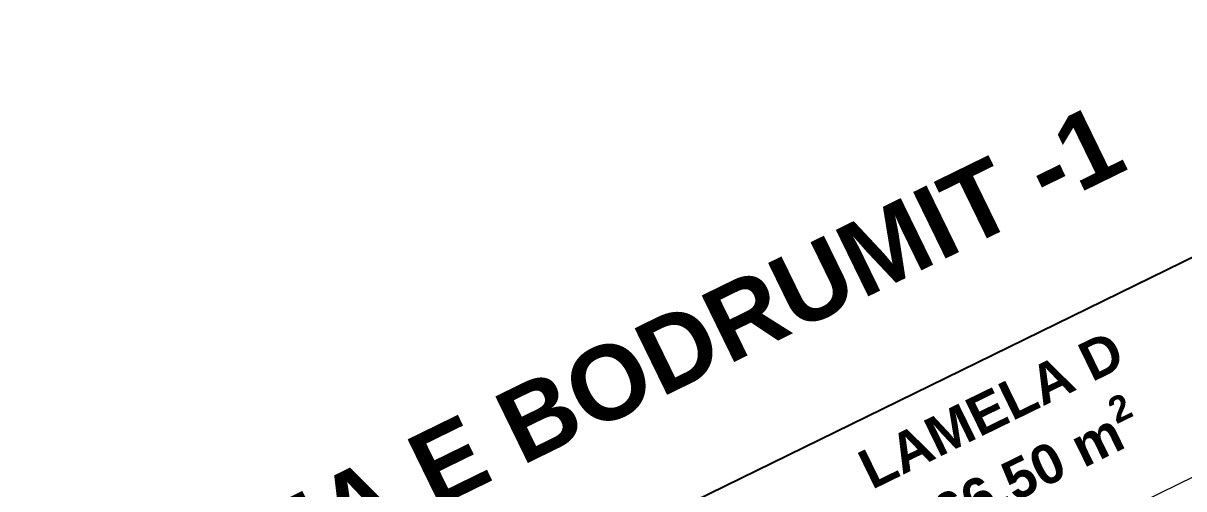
# Model space of a CAD drawing. Header units: metres. Extents: x 7511783 to 7512372, y 4692307 to 4692611.
# Drawn here: x 7511925.69 to 7511943.34, y 4692590.62 to 4692597.69 of the extents above; entities that cross this region are included whole.
import ezdxf

# ---------------------------------------------------------------- set-up
doc = ezdxf.new("R2010")
doc.units = ezdxf.units.M
doc.layers.get('0').update_dxf_attribs({"lineweight": 0})
doc.layers.add('A - Pllaka Themel_Pen_No__42', color=8, linetype='Continuous', lineweight=0)
doc.layers.add('A1 - Bodrumi -1', color=7, linetype='Continuous', lineweight=0)
doc.layers.add('Annotation - Text_Pen_No__48', color=7, linetype='Continuous', lineweight=0, true_color=0xa80f02)
doc.layers.add('Annotation - Text_Pen_No__62', color=7, linetype='Continuous', lineweight=0, true_color=0xaaaaaa)
doc.styles.add('GENERATED_STYLE_1', font='arial.ttf')

# ---------------------------------------------------------------- blocks, each defined once
blk = doc.blocks.new('Slab_2', base_point=(27550, -20500.83535421408))
at = {"layer": 'A - Pllaka Themel_Pen_No__42', "color": 8, "linetype": 'Continuous', "lineweight": 25, "flags": 128}
blk.add_lwpolyline([(27550, -20500.83535421408), (52100, -20500.83535421408), (52100, 1500), (27550, 1500)], close=True, dxfattribs=at)

msp = doc.modelspace()

# ---------------------------------------------------------------- linework, layer by layer
msp.add_lwpolyline([(7511948.025660832, 4692586.121496409), (7511945.3033493, 4692591.691866228), (7511942.720314909, 4692590.429504027), (7511945.44262644, 4692584.859134207), (7511948.025660832, 4692586.121496409)], close=True)

# ---------------------------------------------------------------- block references
at = {"layer": 'A1 - Bodrumi -1', "color": 8, "linetype": 'Continuous', "lineweight": 25, "xscale": 0.001, "yscale": 0.001, "zscale": 0.001, "rotation": 26.04535599708318}
msp.add_blockref('Slab_2', (7511938.350227849, 4692567.145247906), dxfattribs=at)

# ---------------------------------------------------------------- texts
at = {"layer": 'Annotation - Text_Pen_No__48', "color": 14, "linetype": 'Continuous', "lineweight": 25, "true_color": 0xa80f02, "insert": (7511940.275965208, 4692592.091878116), "char_height": 0.5999999999999999, "attachment_point": 2, "rotation": 26.045355997083163, "line_spacing_factor": 0.9408571493739024, "style": 'GENERATED_STYLE_1'}
msp.add_mtext('\\A1;{\\fArial|b1|i0|c0|p34;LAMELA D\\P466.50 m\\H0.66x;\\S2^  ;}', dxfattribs=at)
at = {"layer": 'Annotation - Text_Pen_No__62', "color": 253, "linetype": 'Continuous', "lineweight": 20, "true_color": 0xaaaaaa, "insert": (7511931.715774576, 4692591.46011996), "char_height": 1.125, "attachment_point": 2, "rotation": 26.045355997083163, "style": 'GENERATED_STYLE_1'}
msp.add_mtext('\\A1;{\\fArial|b1|i0|c0|p34;PLANIMETRIA E BODRUMIT -1}', dxfattribs=at)

doc.saveas('drawing.dxf')
